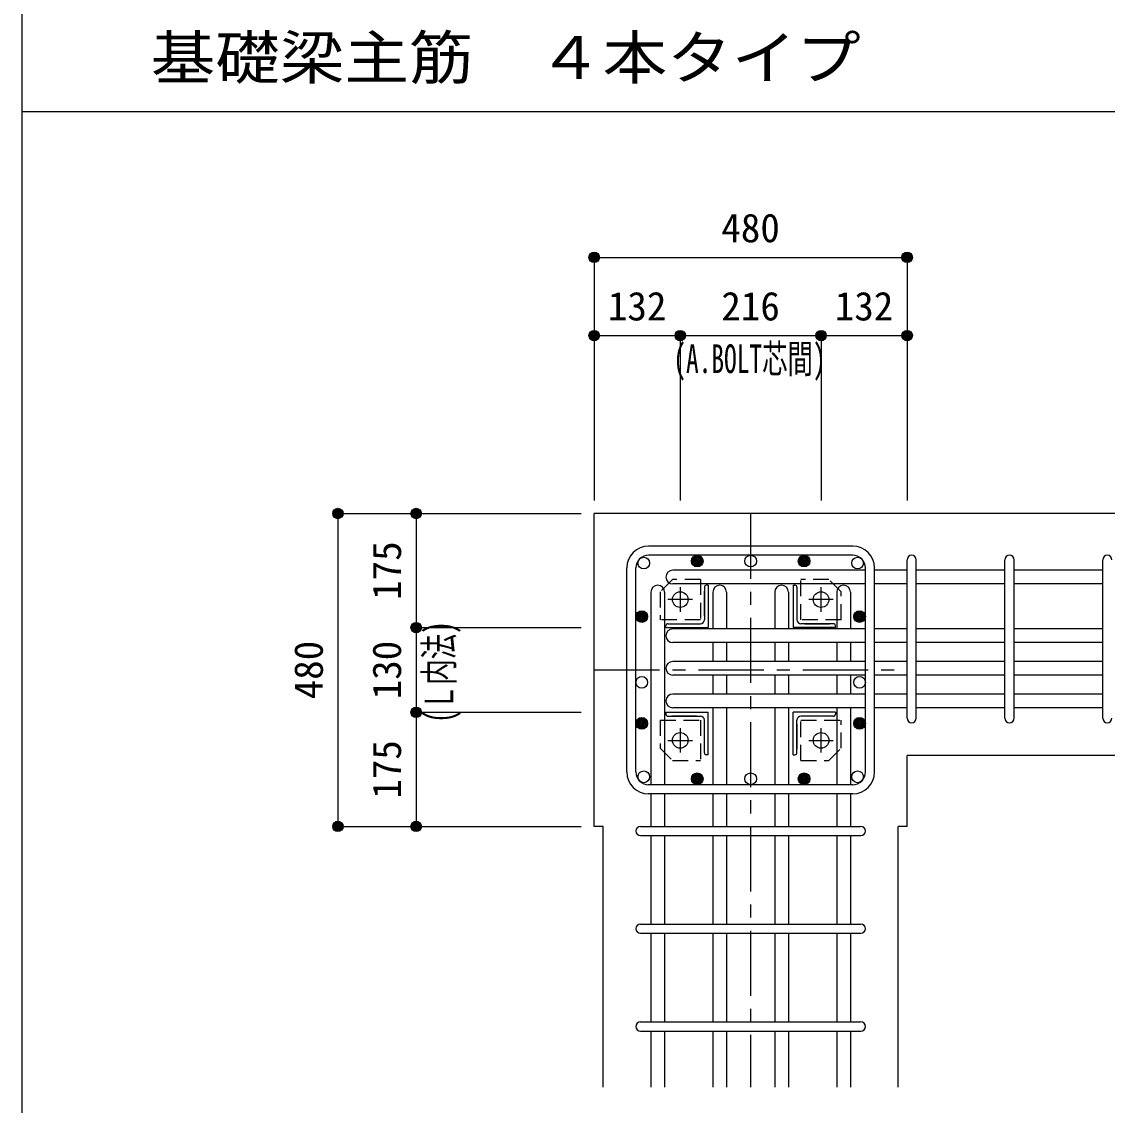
# Model space of a CAD drawing. Units: millimetres at full size, sheet at 1:20. Extents: x -3982 to 3969, y -2797 to 2801.
# Drawn here: x -3982 to -2317, y -1673 to -10 of the extents above; entities that cross this region are included whole.
import ezdxf
from ezdxf.enums import TextEntityAlignment as Align

# ---------------------------------------------------------------- set-up
doc = ezdxf.new("R2010")
doc.units = ezdxf.units.MM
doc.header["$LTSCALE"] = 20
doc.header["$PDMODE"] = 32
doc.header["$PDSIZE"] = 12
doc.linetypes.add('CHAIN1', pattern=[8, 5, -1, 1, -1])
doc.linetypes.add('DASHED1', pattern=[1.8, 1.2, -0.6])
for name, color, linetype in [('6-1_躯体線', 2, 'Continuous'), ('6-2_A.Bolt_', 4, 'Continuous'), ('6-3_柱型主筋', 4, 'Continuous'), ('6-4_フープ', 7, 'Continuous'), ('6-5_梁主筋', 7, 'Continuous'), ('6-6_S.T.P.', 7, 'Continuous'), ('6-7_文字', 7, 'Continuous'), ('6-9', 4, 'DASHED1'), ('6-D_寸法', 4, 'Continuous'), ('F-0_枠', 6, 'Continuous')]:
    doc.layers.add(name, color=color, linetype=linetype)
doc.styles.add('ＭＳ ゴシック', font='')
doc.styles.get('ＭＳ ゴシック').set_extended_font_data('MS Gothic')

msp = doc.modelspace()

# ---------------------------------------------------------------- linework, layer by layer
at = {"layer": '6-1_躯体線'}
for p, q in [((-2223.87, -764.67), (-3103.87, -764.67)), ((-3103.87, -1244.67), (-3103.87, -764.67)), ((-2623.87, -1244.67), (-2623.87, -1135.67)), ((-2223.87, -1135.67), (-2623.87, -1135.67)), ((-2637.87, -1644.67), (-2637.87, -1244.67)), ((-2623.87, -1244.67), (-2637.87, -1244.67))]:
    msp.add_line(p, q, dxfattribs=at)
msp.add_lwpolyline([(-3089.87, -1644.67), (-3089.87, -1244.67), (-3103.87, -1244.67)], dxfattribs=at)
at = {"layer": '6-2_A.Bolt_', "linetype": 'CHAIN1'}
for p, q in [((-2971.87, -877.87), (-2971.87, -915.37)), ((-2755.87, -915.37), (-2755.87, -877.87)), ((-2953.17, -896.67), (-2990.67, -896.67)), ((-2737.07, -896.67), (-2774.57, -896.67)), ((-2971.87, -1093.97), (-2971.87, -1131.47)), ((-2755.87, -1131.47), (-2755.87, -1093.97)), ((-2990.67, -1112.67), (-2953.17, -1112.67)), ((-2774.57, -1112.67), (-2737.07, -1112.67))]:
    msp.add_line(p, q, dxfattribs=at)
at = {"layer": '6-2_A.Bolt_'}
for p, q in [((-2934.87, -877.67), (-2934.87, -927.67)), ((-2928.87, -874.67), (-2931.87, -874.67)), ((-2928.87, -874.67), (-2928.87, -939.67)), ((-2798.87, -874.67), (-2798.87, -939.67)), ((-2798.87, -874.67), (-2795.87, -874.67)), ((-2792.87, -877.67), (-2792.87, -927.67)), ((-2934.87, -921.67), (-2934.87, -883.67)), ((-2792.87, -883.67), (-2792.87, -921.67)), ((-2993.87, -939.67), (-2993.87, -936.67)), ((-2993.87, -939.67), (-2928.87, -939.67)), ((-2990.87, -933.67), (-2940.87, -933.67)), ((-2984.87, -933.67), (-2946.87, -933.67)), ((-2733.87, -939.67), (-2798.87, -939.67)), ((-2736.87, -933.67), (-2786.87, -933.67)), ((-2780.87, -933.67), (-2742.87, -933.67)), ((-2733.87, -939.67), (-2733.87, -936.67)), ((-2995.87, -1069.67), (-2995.87, -1072.67)), ((-2993.87, -1069.67), (-2928.87, -1069.67)), ((-2993.87, -1069.67), (-2993.87, -1072.67)), ((-2990.87, -1075.67), (-2940.87, -1075.67)), ((-2946.87, -1075.67), (-2984.87, -1075.67)), ((-2934.87, -1131.67), (-2934.87, -1081.67)), ((-2928.87, -1134.67), (-2928.87, -1069.67)), ((-2798.87, -1134.67), (-2798.87, -1069.67)), ((-2733.87, -1069.67), (-2798.87, -1069.67)), ((-2792.87, -1131.67), (-2792.87, -1081.67)), ((-2736.87, -1075.67), (-2786.87, -1075.67)), ((-2742.87, -1075.67), (-2780.87, -1075.67)), ((-2733.87, -1069.67), (-2733.87, -1072.67)), ((-2934.87, -1125.67), (-2934.87, -1087.67)), ((-2792.87, -1087.67), (-2792.87, -1125.67)), ((-2928.87, -1134.67), (-2931.87, -1134.67)), ((-2798.87, -1134.67), (-2795.87, -1134.67))]:
    msp.add_line(p, q, dxfattribs=at)
at = {"layer": '6-2_A.Bolt_', "color": 3}
for centre in [(-2971.87, -896.67), (-2755.87, -896.67), (-2971.87, -1112.67), (-2755.87, -1112.67)]:
    msp.add_circle(centre, 12, dxfattribs=at)
at = {"layer": '6-2_A.Bolt_'}
for centre, radius, start, end in [((-2931.87, -877.67), 3, 90, 180), ((-2795.87, -877.67), 3, 0, 90), ((-2940.87, -927.67), 6, 270, 0), ((-2786.87, -927.67), 6, 180, 270), ((-2990.87, -936.67), 3, 90, 180), ((-2736.87, -936.67), 3, 0, 90), ((-2990.87, -1072.67), 3, 180, 270), ((-2940.87, -1081.67), 6, 0, 90), ((-2786.87, -1081.67), 6, 90, 180), ((-2736.87, -1072.67), 3, 270, 0), ((-2931.87, -1131.67), 3, 180, 270), ((-2795.87, -1131.67), 3, 270, 0)]:
    msp.add_arc(centre, radius, start, end, dxfattribs=at)
at = {"layer": '6-3_柱型主筋', "color": 3}
for centre in [(-3027.79, -840.75), (-2699.94, -840.75), (-3030.87, -1023.67), (-2696.87, -1023.67), (-3027.79, -1168.6), (-2863.87, -1171.67), (-2699.94, -1168.6)]:
    msp.add_circle(centre, 9, dxfattribs=at)
at = {"layer": '6-3_柱型主筋'}
for centre, radius in [((-2945.83, -837.67), 9), ((-2945.83, -837.67), 7.6), ((-2945.83, -837.67), 6.2), ((-2863.87, -837.67), 9), ((-2781.9, -837.67), 9), ((-2781.9, -837.67), 7.6), ((-2781.9, -837.67), 6.2), ((-2945.83, -837.67), 4.8), ((-2945.83, -837.67), 3.4), ((-2945.83, -837.67), 2), ((-2945.83, -837.67), 0.6), ((-2781.9, -837.67), 4.8), ((-2781.9, -837.67), 3.4), ((-2781.9, -837.67), 2), ((-2781.9, -837.67), 0.6), ((-3030.87, -922.71), 9), ((-3030.87, -922.71), 7.6), ((-2696.87, -922.71), 9), ((-2696.87, -922.71), 7.6), ((-3030.87, -922.71), 6.2), ((-3030.87, -922.71), 4.8), ((-3030.87, -922.71), 3.4), ((-3030.87, -922.71), 2), ((-3030.87, -922.71), 0.6), ((-2696.87, -922.71), 6.2), ((-2696.87, -922.71), 4.8), ((-2696.87, -922.71), 3.4), ((-2696.87, -922.71), 2), ((-2696.87, -922.71), 0.6), ((-3030.87, -1086.63), 9), ((-3030.87, -1086.63), 7.6), ((-3030.87, -1086.63), 6.2), ((-3030.87, -1086.63), 4.8), ((-2696.87, -1086.63), 9), ((-2696.87, -1086.63), 7.6), ((-2696.87, -1086.63), 6.2), ((-2696.87, -1086.63), 4.8), ((-3030.87, -1086.63), 3.4), ((-3030.87, -1086.63), 2), ((-3030.87, -1086.63), 0.6), ((-2696.87, -1086.63), 3.4), ((-2696.87, -1086.63), 2), ((-2696.87, -1086.63), 0.6), ((-2945.83, -1171.67), 9), ((-2945.83, -1171.67), 7.6), ((-2945.83, -1171.67), 6.2), ((-2781.9, -1171.67), 9), ((-2781.9, -1171.67), 7.6), ((-2781.9, -1171.67), 6.2), ((-2945.83, -1171.67), 4.8), ((-2945.83, -1171.67), 3.4), ((-2945.83, -1171.67), 2), ((-2945.83, -1171.67), 0.6), ((-2781.9, -1171.67), 4.8), ((-2781.9, -1171.67), 3.4), ((-2781.9, -1171.67), 2), ((-2781.9, -1171.67), 0.6)]:
    msp.add_circle(centre, radius, dxfattribs=at)
at = {"layer": '6-4_フープ'}
for p, q in [((-2707.37, -814.67), (-3020.37, -814.67)), ((-2707.37, -828.67), (-3020.37, -828.67)), ((-3053.87, -1161.17), (-3053.87, -848.17)), ((-3039.87, -1161.17), (-3039.87, -848.17)), ((-2687.87, -1161.17), (-2687.87, -848.17)), ((-2673.87, -1161.17), (-2673.87, -848.17)), ((-2707.37, -1180.67), (-3020.37, -1180.67)), ((-2707.37, -1194.67), (-3020.37, -1194.67))]:
    msp.add_line(p, q, dxfattribs=at)
for centre, radius, start, end in [((-3020.37, -848.17), 33.5, 90, 180), ((-2707.37, -848.17), 33.5, 0, 90), ((-3020.37, -848.17), 19.5, 90, 180), ((-2707.37, -848.17), 19.5, 0, 90), ((-3020.37, -1161.17), 33.5, 180, 270), ((-3020.37, -1161.17), 19.5, 180, 270), ((-2707.37, -1161.17), 19.5, 270, 0), ((-2707.37, -1161.17), 33.5, 270, 0)]:
    msp.add_arc(centre, radius, start, end, dxfattribs=at)
at = {"layer": '6-5_梁主筋'}
for p, q in [((-2687.87, -851.75), (-2983.37, -851.75)), ((-2623.87, -851.75), (-2673.87, -851.75)), ((-2473.87, -851.75), (-2609.87, -851.75)), ((-2323.87, -851.75), (-2459.87, -851.75)), ((-2687.87, -872.75), (-2983.37, -872.75)), ((-2623.87, -872.75), (-2673.87, -872.75)), ((-2473.87, -872.75), (-2609.87, -872.75)), ((-2323.87, -872.75), (-2459.87, -872.75)), ((-3016.87, -885.17), (-3016.87, -1180.67)), ((-2995.87, -885.17), (-2995.87, -1180.67)), ((-2921.87, -885.17), (-2921.87, -941.67)), ((-2900.87, -885.17), (-2900.87, -941.67)), ((-2826.87, -885.17), (-2826.87, -941.67)), ((-2805.87, -885.17), (-2805.87, -941.67)), ((-2731.87, -885.17), (-2731.87, -941.67)), ((-2710.87, -885.17), (-2710.87, -941.67)), ((-2687.87, -941.67), (-2983.37, -941.67)), ((-2623.87, -941.67), (-2673.87, -941.67)), ((-2473.87, -941.67), (-2609.87, -941.67)), ((-2323.87, -941.67), (-2459.87, -941.67)), ((-2687.87, -962.67), (-2983.37, -962.67)), ((-2921.87, -962.67), (-2921.87, -991.67)), ((-2900.87, -962.67), (-2900.87, -991.67)), ((-2826.87, -962.67), (-2826.87, -991.67)), ((-2805.87, -962.67), (-2805.87, -991.67)), ((-2731.87, -962.67), (-2731.87, -991.67)), ((-2710.87, -962.67), (-2710.87, -991.67)), ((-2623.87, -962.67), (-2673.87, -962.67)), ((-2473.87, -962.67), (-2609.87, -962.67)), ((-2323.87, -962.67), (-2459.87, -962.67)), ((-2687.87, -991.67), (-2983.37, -991.67)), ((-2623.87, -991.67), (-2673.87, -991.67)), ((-2473.87, -991.67), (-2609.87, -991.67)), ((-2323.87, -991.67), (-2459.87, -991.67)), ((-2687.87, -1012.67), (-2983.37, -1012.67)), ((-2921.87, -1012.67), (-2921.87, -1041.67)), ((-2900.87, -1012.67), (-2900.87, -1041.67)), ((-2826.87, -1012.67), (-2826.87, -1041.67)), ((-2805.87, -1012.67), (-2805.87, -1041.67)), ((-2731.87, -1012.67), (-2731.87, -1041.67)), ((-2710.87, -1012.67), (-2710.87, -1041.67)), ((-2623.87, -1012.67), (-2673.87, -1012.67)), ((-2473.87, -1012.67), (-2609.87, -1012.67)), ((-2323.87, -1012.67), (-2459.87, -1012.67)), ((-2687.87, -1041.67), (-2983.37, -1041.67)), ((-2623.87, -1041.67), (-2673.87, -1041.67)), ((-2473.87, -1041.67), (-2609.87, -1041.67)), ((-2323.87, -1041.67), (-2459.87, -1041.67)), ((-2687.87, -1062.67), (-2983.37, -1062.67)), ((-2921.87, -1062.67), (-2921.87, -1180.67)), ((-2900.87, -1062.67), (-2900.87, -1180.67)), ((-2826.87, -1062.67), (-2826.87, -1180.67)), ((-2805.87, -1062.67), (-2805.87, -1180.67)), ((-2731.87, -1062.67), (-2731.87, -1180.67)), ((-2710.87, -1062.67), (-2710.87, -1180.67)), ((-2623.87, -1062.67), (-2673.87, -1062.67)), ((-2473.87, -1062.67), (-2609.87, -1062.67)), ((-2323.87, -1062.67), (-2459.87, -1062.67)), ((-3016.87, -1194.67), (-3016.87, -1244.67)), ((-2995.87, -1194.67), (-2995.87, -1244.67)), ((-2921.87, -1194.67), (-2921.87, -1244.67)), ((-2900.87, -1194.67), (-2900.87, -1244.67)), ((-2826.87, -1194.67), (-2826.87, -1244.67)), ((-2805.87, -1194.67), (-2805.87, -1244.67)), ((-2731.87, -1194.67), (-2731.87, -1244.67)), ((-2710.87, -1194.67), (-2710.87, -1244.67)), ((-3016.87, -1258.67), (-3016.87, -1394.67)), ((-2995.87, -1258.67), (-2995.87, -1394.67)), ((-2921.87, -1258.67), (-2921.87, -1394.67)), ((-2900.87, -1258.67), (-2900.87, -1394.67)), ((-2826.87, -1258.67), (-2826.87, -1394.67)), ((-2805.87, -1258.67), (-2805.87, -1394.67)), ((-2731.87, -1258.67), (-2731.87, -1394.67)), ((-2710.87, -1258.67), (-2710.87, -1394.67)), ((-3016.87, -1408.67), (-3016.87, -1544.67)), ((-2995.87, -1408.67), (-2995.87, -1544.67)), ((-2921.87, -1408.67), (-2921.87, -1544.67)), ((-2900.87, -1408.67), (-2900.87, -1544.67)), ((-2826.87, -1408.67), (-2826.87, -1544.67)), ((-2805.87, -1408.67), (-2805.87, -1544.67)), ((-2731.87, -1408.67), (-2731.87, -1544.67)), ((-2710.87, -1408.67), (-2710.87, -1544.67)), ((-3016.87, -1558.67), (-3016.87, -1644.67)), ((-2995.87, -1558.67), (-2995.87, -1644.67)), ((-2921.87, -1558.67), (-2921.87, -1644.67)), ((-2900.87, -1558.67), (-2900.87, -1644.67)), ((-2826.87, -1558.67), (-2826.87, -1644.67)), ((-2805.87, -1558.67), (-2805.87, -1644.67)), ((-2731.87, -1558.67), (-2731.87, -1644.67)), ((-2710.87, -1558.67), (-2710.87, -1644.67))]:
    msp.add_line(p, q, dxfattribs=at)
for centre, start, end in [((-2983.37, -862.25), 90, 270), ((-3006.37, -885.17), 0, 180), ((-2911.37, -885.17), 0, 180), ((-2816.37, -885.17), 0, 180), ((-2721.37, -885.17), 0, 180), ((-2983.37, -952.17), 90, 270), ((-2983.37, -1002.17), 90, 270), ((-2983.37, -1052.17), 90, 270)]:
    msp.add_arc(centre, 10.5, start, end, dxfattribs=at)
at = {"layer": '6-6_S.T.P.'}
for p, q in [((-2623.87, -1078.67), (-2623.87, -836.14)), ((-2623.87, -1078.67), (-2623.87, -836.14)), ((-2623.87, -1078.67), (-2623.87, -836.14)), ((-2623.87, -1078.67), (-2623.87, -836.14)), ((-2609.87, -1078.67), (-2609.87, -836.14)), ((-2609.87, -1078.67), (-2609.87, -836.14)), ((-2609.87, -1078.67), (-2609.87, -836.14)), ((-2609.87, -1078.67), (-2609.87, -836.14)), ((-2473.87, -1078.67), (-2473.87, -836.14)), ((-2459.87, -1078.67), (-2459.87, -836.14)), ((-2323.87, -1078.67), (-2323.87, -836.14)), ((-3032.87, -1244.67), (-2695.26, -1244.67)), ((-3032.87, -1258.67), (-2695.26, -1258.67)), ((-3032.87, -1394.67), (-2695.26, -1394.67)), ((-3032.87, -1408.67), (-2695.26, -1408.67)), ((-3032.87, -1544.67), (-2695.26, -1544.67)), ((-3032.87, -1558.67), (-2695.26, -1558.67))]:
    msp.add_line(p, q, dxfattribs=at)
for centre, start, end in [((-2616.87, -835.75), 0, 180), ((-2616.87, -835.75), 0, 180), ((-2616.87, -835.75), 0, 180), ((-2616.87, -835.75), 0, 180), ((-2466.87, -835.75), 0, 180), ((-2316.87, -835.75), 0, 180), ((-2616.87, -1078.67), 180, 0), ((-2616.87, -1078.67), 180, 0), ((-2616.87, -1078.67), 180, 0), ((-2616.87, -1078.67), 180, 0), ((-2466.87, -1078.67), 180, 0), ((-2316.87, -1078.67), 180, 0), ((-3032.87, -1251.67), 90, 270), ((-3032.87, -1251.67), 90, 270), ((-3032.87, -1251.67), 90, 270), ((-3032.87, -1251.67), 90, 270), ((-2694.87, -1251.67), 270, 90), ((-2694.87, -1251.67), 270, 90), ((-2694.87, -1251.67), 270, 90), ((-2694.87, -1251.67), 270, 90), ((-3032.87, -1401.67), 90, 270), ((-2694.87, -1401.67), 270, 90), ((-3032.87, -1551.67), 90, 270), ((-2694.87, -1551.67), 270, 90)]:
    msp.add_arc(centre, 7, start, end, dxfattribs=at)
at = {"layer": '6-9'}
for p, q in [((-2940.87, -865.67), (-2983.87, -865.67)), ((-2940.87, -865.67), (-2940.87, -927.67)), ((-2786.87, -927.67), (-2786.87, -865.67)), ((-2724.87, -927.67), (-2724.87, -884.67)), ((-2940.87, -927.67), (-3002.87, -927.67)), ((-2724.87, -927.67), (-2786.87, -927.67)), ((-3002.87, -1081.67), (-3002.87, -1124.67)), ((-2786.87, -1143.67), (-2743.87, -1143.67))]:
    msp.add_line(p, q, dxfattribs=at)
for points in [[(-2983.87, -865.67), (-3002.87, -884.67), (-3002.87, -927.67)], [(-2724.87, -884.67), (-2743.87, -865.67), (-2786.87, -865.67)], [(-3002.87, -1081.67), (-2940.87, -1081.67), (-2940.87, -1143.67)], [(-2786.87, -1143.67), (-2786.87, -1081.67), (-2724.87, -1081.67)], [(-2743.87, -1143.67), (-2724.87, -1124.67), (-2724.87, -1081.67)], [(-3002.87, -1124.67), (-2983.87, -1143.67), (-2940.87, -1143.67)]]:
    msp.add_lwpolyline(points, dxfattribs=at)
at = {"layer": '6-D_寸法'}
for p, q in [((-3103.87, -371.65), (-2623.87, -371.65)), ((-2623.87, -371.65), (-2623.87, -491.65)), ((-3103.87, -491.65), (-2971.87, -491.65)), ((-2971.87, -491.65), (-2971.87, -744.67)), ((-2971.87, -491.65), (-2755.87, -491.65)), ((-2755.87, -491.65), (-2755.87, -744.67)), ((-2755.87, -491.65), (-2623.87, -491.65)), ((-2623.87, -491.65), (-2623.87, -744.67)), ((-3496.89, -764.67), (-3496.89, -1244.67)), ((-3376.89, -764.67), (-3376.89, -939.67)), ((-3376.89, -939.67), (-3123.87, -939.67)), ((-3376.89, -939.67), (-3376.89, -1069.67)), ((-3376.89, -1069.67), (-3123.87, -1069.67)), ((-3376.89, -1069.67), (-3376.89, -1244.67))]:
    msp.add_line(p, q, dxfattribs=at)
at = {"layer": '6-D_寸法', "linetype": 'CHAIN1'}
for p, q in [((-2863.87, -764.67), (-2863.87, -1644.67)), ((-3103.87, -1004.67), (-2623.87, -1004.67))]:
    msp.add_line(p, q, dxfattribs=at)
at = {"layer": '6-D_寸法'}
for points in [[(-3103.87, -371.65), (-3103.87, -491.65), (-3103.87, -744.67)], [(-3496.89, -764.67), (-3376.89, -764.67), (-3123.87, -764.67)], [(-3496.89, -1244.67), (-3376.89, -1244.67), (-3123.87, -1244.67)]]:
    msp.add_lwpolyline(points, dxfattribs=at)
for centre, radius in [((-3103.87, -371.65), 8), ((-3103.87, -371.65), 7.2), ((-3103.87, -371.65), 6.4), ((-3103.87, -371.65), 5.6), ((-2623.87, -371.65), 8), ((-2623.87, -371.65), 7.2), ((-2623.87, -371.65), 6.4), ((-2623.87, -371.65), 5.6), ((-3103.87, -371.65), 4.8), ((-3103.87, -371.65), 4), ((-3103.87, -371.65), 3.2), ((-3103.87, -371.65), 2.4), ((-3103.87, -371.65), 1.6), ((-3103.87, -371.65), 0.8), ((-2623.87, -371.65), 4.8), ((-2623.87, -371.65), 4), ((-2623.87, -371.65), 3.2), ((-2623.87, -371.65), 2.4), ((-2623.87, -371.65), 1.6), ((-2623.87, -371.65), 0.8), ((-3103.87, -491.65), 8), ((-3103.87, -491.65), 7.2), ((-3103.87, -491.65), 6.4), ((-3103.87, -491.65), 5.6), ((-3103.87, -491.65), 4.8), ((-3103.87, -491.65), 4), ((-3103.87, -491.65), 3.2), ((-3103.87, -491.65), 2.4), ((-3103.87, -491.65), 1.6), ((-3103.87, -491.65), 0.8), ((-2971.87, -491.65), 8), ((-2971.87, -491.65), 7.2), ((-2971.87, -491.65), 6.4), ((-2971.87, -491.65), 5.6), ((-2971.87, -491.65), 4.8), ((-2971.87, -491.65), 4), ((-2971.87, -491.65), 3.2), ((-2971.87, -491.65), 2.4), ((-2971.87, -491.65), 1.6), ((-2971.87, -491.65), 0.8), ((-2755.87, -491.65), 8), ((-2755.87, -491.65), 7.2), ((-2755.87, -491.65), 6.4), ((-2755.87, -491.65), 5.6), ((-2755.87, -491.65), 4.8), ((-2755.87, -491.65), 4), ((-2755.87, -491.65), 3.2), ((-2755.87, -491.65), 2.4), ((-2755.87, -491.65), 1.6), ((-2755.87, -491.65), 0.8), ((-2623.87, -491.65), 8), ((-2623.87, -491.65), 7.2), ((-2623.87, -491.65), 6.4), ((-2623.87, -491.65), 5.6), ((-2623.87, -491.65), 4.8), ((-2623.87, -491.65), 4), ((-2623.87, -491.65), 3.2), ((-2623.87, -491.65), 2.4), ((-2623.87, -491.65), 1.6), ((-2623.87, -491.65), 0.8), ((-3496.89, -764.67), 8), ((-3496.89, -764.67), 7.2), ((-3496.89, -764.67), 6.4), ((-3496.89, -764.67), 5.6), ((-3496.89, -764.67), 4.8), ((-3496.89, -764.67), 4), ((-3496.89, -764.67), 3.2), ((-3496.89, -764.67), 2.4), ((-3496.89, -764.67), 1.6), ((-3496.89, -764.67), 0.8), ((-3376.89, -764.67), 8), ((-3376.89, -764.67), 7.2), ((-3376.89, -764.67), 6.4), ((-3376.89, -764.67), 5.6), ((-3376.89, -764.67), 4.8), ((-3376.89, -764.67), 4), ((-3376.89, -764.67), 3.2), ((-3376.89, -764.67), 2.4), ((-3376.89, -764.67), 1.6), ((-3376.89, -764.67), 0.8), ((-3376.89, -939.67), 8), ((-3376.89, -939.67), 7.2), ((-3376.89, -939.67), 6.4), ((-3376.89, -939.67), 5.6), ((-3376.89, -939.67), 4.8), ((-3376.89, -939.67), 4), ((-3376.89, -939.67), 3.2), ((-3376.89, -939.67), 2.4), ((-3376.89, -939.67), 1.6), ((-3376.89, -939.67), 0.8), ((-3376.89, -1069.67), 8), ((-3376.89, -1069.67), 7.2), ((-3376.89, -1069.67), 6.4), ((-3376.89, -1069.67), 5.6), ((-3376.89, -1069.67), 4.8), ((-3376.89, -1069.67), 4), ((-3376.89, -1069.67), 3.2), ((-3376.89, -1069.67), 2.4), ((-3376.89, -1069.67), 1.6), ((-3376.89, -1069.67), 0.8), ((-3496.89, -1244.67), 8), ((-3496.89, -1244.67), 7.2), ((-3496.89, -1244.67), 6.4), ((-3496.89, -1244.67), 5.6), ((-3496.89, -1244.67), 4.8), ((-3496.89, -1244.67), 4), ((-3496.89, -1244.67), 3.2), ((-3496.89, -1244.67), 2.4), ((-3496.89, -1244.67), 1.6), ((-3496.89, -1244.67), 0.8), ((-3376.89, -1244.67), 8), ((-3376.89, -1244.67), 7.2), ((-3376.89, -1244.67), 6.4), ((-3376.89, -1244.67), 5.6), ((-3376.89, -1244.67), 4.8), ((-3376.89, -1244.67), 4), ((-3376.89, -1244.67), 3.2), ((-3376.89, -1244.67), 2.4), ((-3376.89, -1244.67), 1.6), ((-3376.89, -1244.67), 0.8)]:
    msp.add_circle(centre, radius, dxfattribs=at)
at = {"layer": '6-D_寸法', "color": 7}
for p in [(-3103.87, -371.65), (-2623.87, -371.65), (-3103.87, -491.65), (-2971.87, -491.65), (-2755.87, -491.65), (-2623.87, -491.65), (-3496.89, -764.67), (-3376.89, -764.67), (-3376.89, -939.67), (-3376.89, -1069.67), (-3496.89, -1244.67), (-3376.89, -1244.67)]:
    msp.add_point(p, dxfattribs=at)
at = {"layer": 'F-0_枠'}
msp.add_line((-3981.92, 2800.77), (-3981.92, -2796.83), dxfattribs=at)
at = {"layer": 'F-0_枠', "color": 2}
msp.add_line((-3981.92, -148.03), (2482.4, -148.03), dxfattribs=at)

# ---------------------------------------------------------------- texts
at = {"layer": '6-7_文字', "color": 2, "style": 'ＭＳ ゴシック', "width": 1.1}
msp.add_text('\u3000\u3000基礎梁主筋\u3000４本タイプ', height=65.98, dxfattribs=at).set_placement((-3981.92, -118.03), align=Align.BOTTOM_LEFT)
at = {"layer": '6-7_文字', "color": 4, "style": 'ＭＳ ゴシック', "width": 0.65}
msp.add_text('(A.BOLT芯間)', height=43.99, dxfattribs=at).set_placement((-2982.46, -562.38), align=Align.BOTTOM_LEFT)
msp.add_text('(Ｌ内法)', height=43.99, rotation=90, dxfattribs=at).set_placement((-3306.68, -1085.73), align=Align.BOTTOM_LEFT)
at = {"layer": '6-D_寸法', "style": 'ＭＳ ゴシック'}
for s, p in [('480', (-2908.87, -361.65)), ('132', (-3082.87, -481.65)), ('216', (-2908.87, -481.65)), ('132', (-2734.87, -481.65))]:
    msp.add_text(s, height=43.99, dxfattribs=at).set_placement(p, align=Align.BOTTOM_LEFT)
for s, p in [('175', (-3386.89, -897.17)), ('480', (-3506.89, -1049.67)), ('130', (-3386.89, -1049.67)), ('175', (-3386.89, -1202.17))]:
    msp.add_text(s, height=43.99, rotation=90, dxfattribs=at).set_placement(p, align=Align.BOTTOM_LEFT)

doc.saveas('drawing.dxf')
